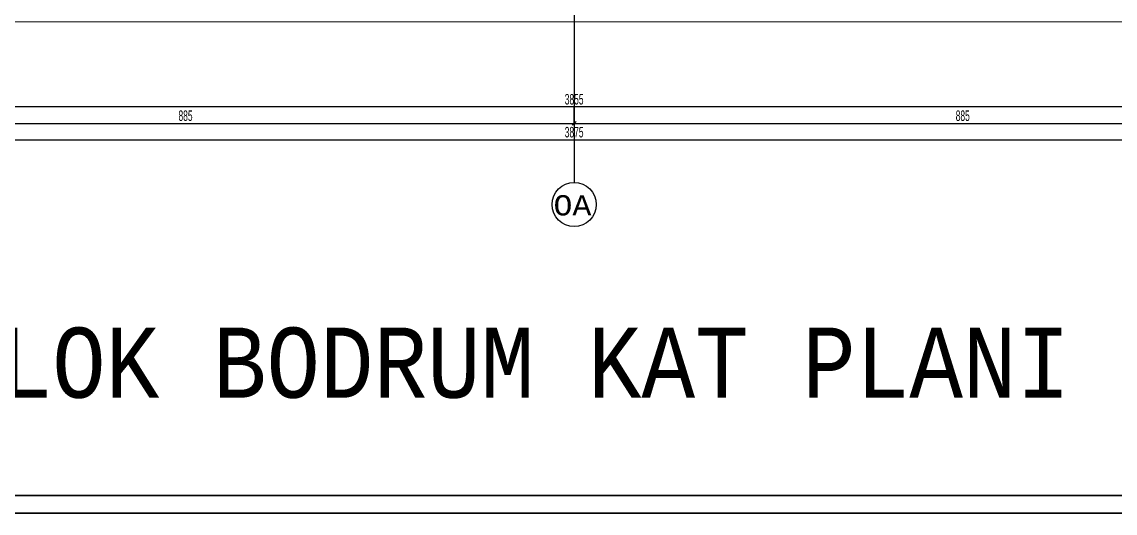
# Model space of a CAD drawing. Header units: inches. Extents: x -7543 to -822, y 102837 to 190349.
# Drawn here: x -835.7197 to -835.4707, y 102836.6651 to 102836.7771 of the extents above; entities that cross this region are included whole.
import ezdxf

# ---------------------------------------------------------------- set-up
doc = ezdxf.new("R2010")
doc.units = ezdxf.units.IN
doc.header["$MEASUREMENT"] = 0
doc.linetypes.add('DASHDOTX2', pattern=[2, 1, -0.5, 0, -0.5])
for name, color, linetype, lineweight in [('AKS', 1, 'Continuous', 25), ('ICOL', 55, 'Continuous', 25), ('SIVA', 150, 'Continuous', 15), ('YAZI', 7, 'Continuous', 25)]:
    doc.layers.add(name, color=color, linetype=linetype, lineweight=lineweight)
doc.layers.add('DUVAR', color=7, linetype='Continuous', lineweight=35, true_color=0xfc4642)
doc.styles.add('ISIM', font='monos.ttf', dxfattribs={"width": 1.1, "height": 200})
doc.styles.add('OLCU', font='tromand.shx', dxfattribs={"width": 0.6, "height": 12})

# ---------------------------------------------------------------- blocks, each defined once
blk = doc.blocks.new('D')
at = {"layer": 'ICOL'}
for p, q in [((2.828427124746668, 2.828427124748032), (-2.82842712474303, -2.828427124744394)), ((0, 3.000000000002046), (0, -25))]:
    blk.add_line(p, q, dxfattribs=at)
blk = doc.blocks.new('E')
at = {"layer": 'ICOL'}
for p, q in [((0, -3.000000000002046), (0, 25)), ((-2.828427124746668, -2.828427124748032), (2.82842712474303, 2.828427124744394))]:
    blk.add_line(p, q, dxfattribs=at)

msp = doc.modelspace()

# ---------------------------------------------------------------- linework, layer by layer
at = {"layer": 'AKS', "linetype": 'DASHDOTX2', "ltscale": 10}
msp.add_line((-835.5938919987518, 102837.2268474742), (-835.5938919987518, 102836.7405371451), dxfattribs=at)
at = {"layer": 'AKS'}
msp.add_line((-835.5938919987518, 102836.7405371451), (-835.5938919987518, 102836.7404715877), dxfattribs=at)
at = {"layer": 'AKS', "color": 0}
msp.add_circle((-835.5938919987518, 102836.7354515877), 0.00502, dxfattribs=at)
at = {"layer": 'DUVAR'}
for p, q in [((-837.6010654306261, 102836.6690845899), (-821.9935550628708, 102836.6690845899)), ((-837.605065430626, 102836.6650845899), (-821.9895550628707, 102836.6650845899))]:
    msp.add_line(p, q, dxfattribs=at)
at = {"layer": 'ICOL'}
for p, q in [((-835.2085479987518, 102836.7577147053), (-835.9792359987517, 102836.7577147053)), ((-835.7707359987518, 102836.753962401), (-835.5940479987518, 102836.753962401)), ((-835.5937359987518, 102836.753962401), (-835.4170479987517, 102836.753962401)), ((-835.981235998752, 102836.7502100967), (-835.2065480333101, 102836.7502100967))]:
    msp.add_line(p, q, dxfattribs=at)
at = {"layer": 'SIVA'}
for p, q in [((-835.7682919987518, 102836.7770839999), (-835.5957919987518, 102836.7770839999)), ((-835.5969919987517, 102836.7770839999), (-835.5907919987517, 102836.7770839999)), ((-835.5919919987517, 102836.7770839999), (-835.4194919987517, 102836.7770839999))]:
    msp.add_line(p, q, dxfattribs=at)

# ---------------------------------------------------------------- block references
at = {"layer": 'ICOL', "xscale": 0.0001559999999471984, "yscale": 0.0001559999999471984, "zscale": 0.0001559999999471984, "rotation": 180}
msp.add_blockref('D', (-835.5938919987518, 102836.753962401), dxfattribs=at)
at = {"layer": 'ICOL', "xscale": 0.0001559999999471984, "yscale": 0.0001559999999471984, "zscale": 0.0001559999999471984}
msp.add_blockref('E', (-835.5938919987518, 102836.753962401), dxfattribs=at)

# ---------------------------------------------------------------- texts
at = {"layer": 'AKS', "style": 'ISIM', "width": 1.1}
msp.add_text('OA', height=0.004620000000000001, dxfattribs=at).set_placement((-835.5985844247017, 102836.7329705938))
at = {"layer": 'ICOL', "char_height": 0.0024, "attachment_point": 5, "style": 'OLCU'}
for s, insert in [('\\A1;3855', (-835.5938919987518, 102836.7594427053)), ('\\A1;885', (-835.6823919987518, 102836.755690401)), ('\\A1;885', (-835.5053919987517, 102836.755690401)), ('\\A1;3875', (-835.5938920160311, 102836.7519380967))]:
    msp.add_mtext(s, dxfattribs=dict(at, insert=insert))
at = {"layer": 'YAZI', "style": 'ISIM', "width": 0.9}
msp.add_text('A-B BLOK BODRUM KAT PLANI ÖLÇEK: 1/50', height=0.016, dxfattribs=at).set_placement((-835.7859671816365, 102836.6914024788, -0.004))

doc.saveas('drawing.dxf')
